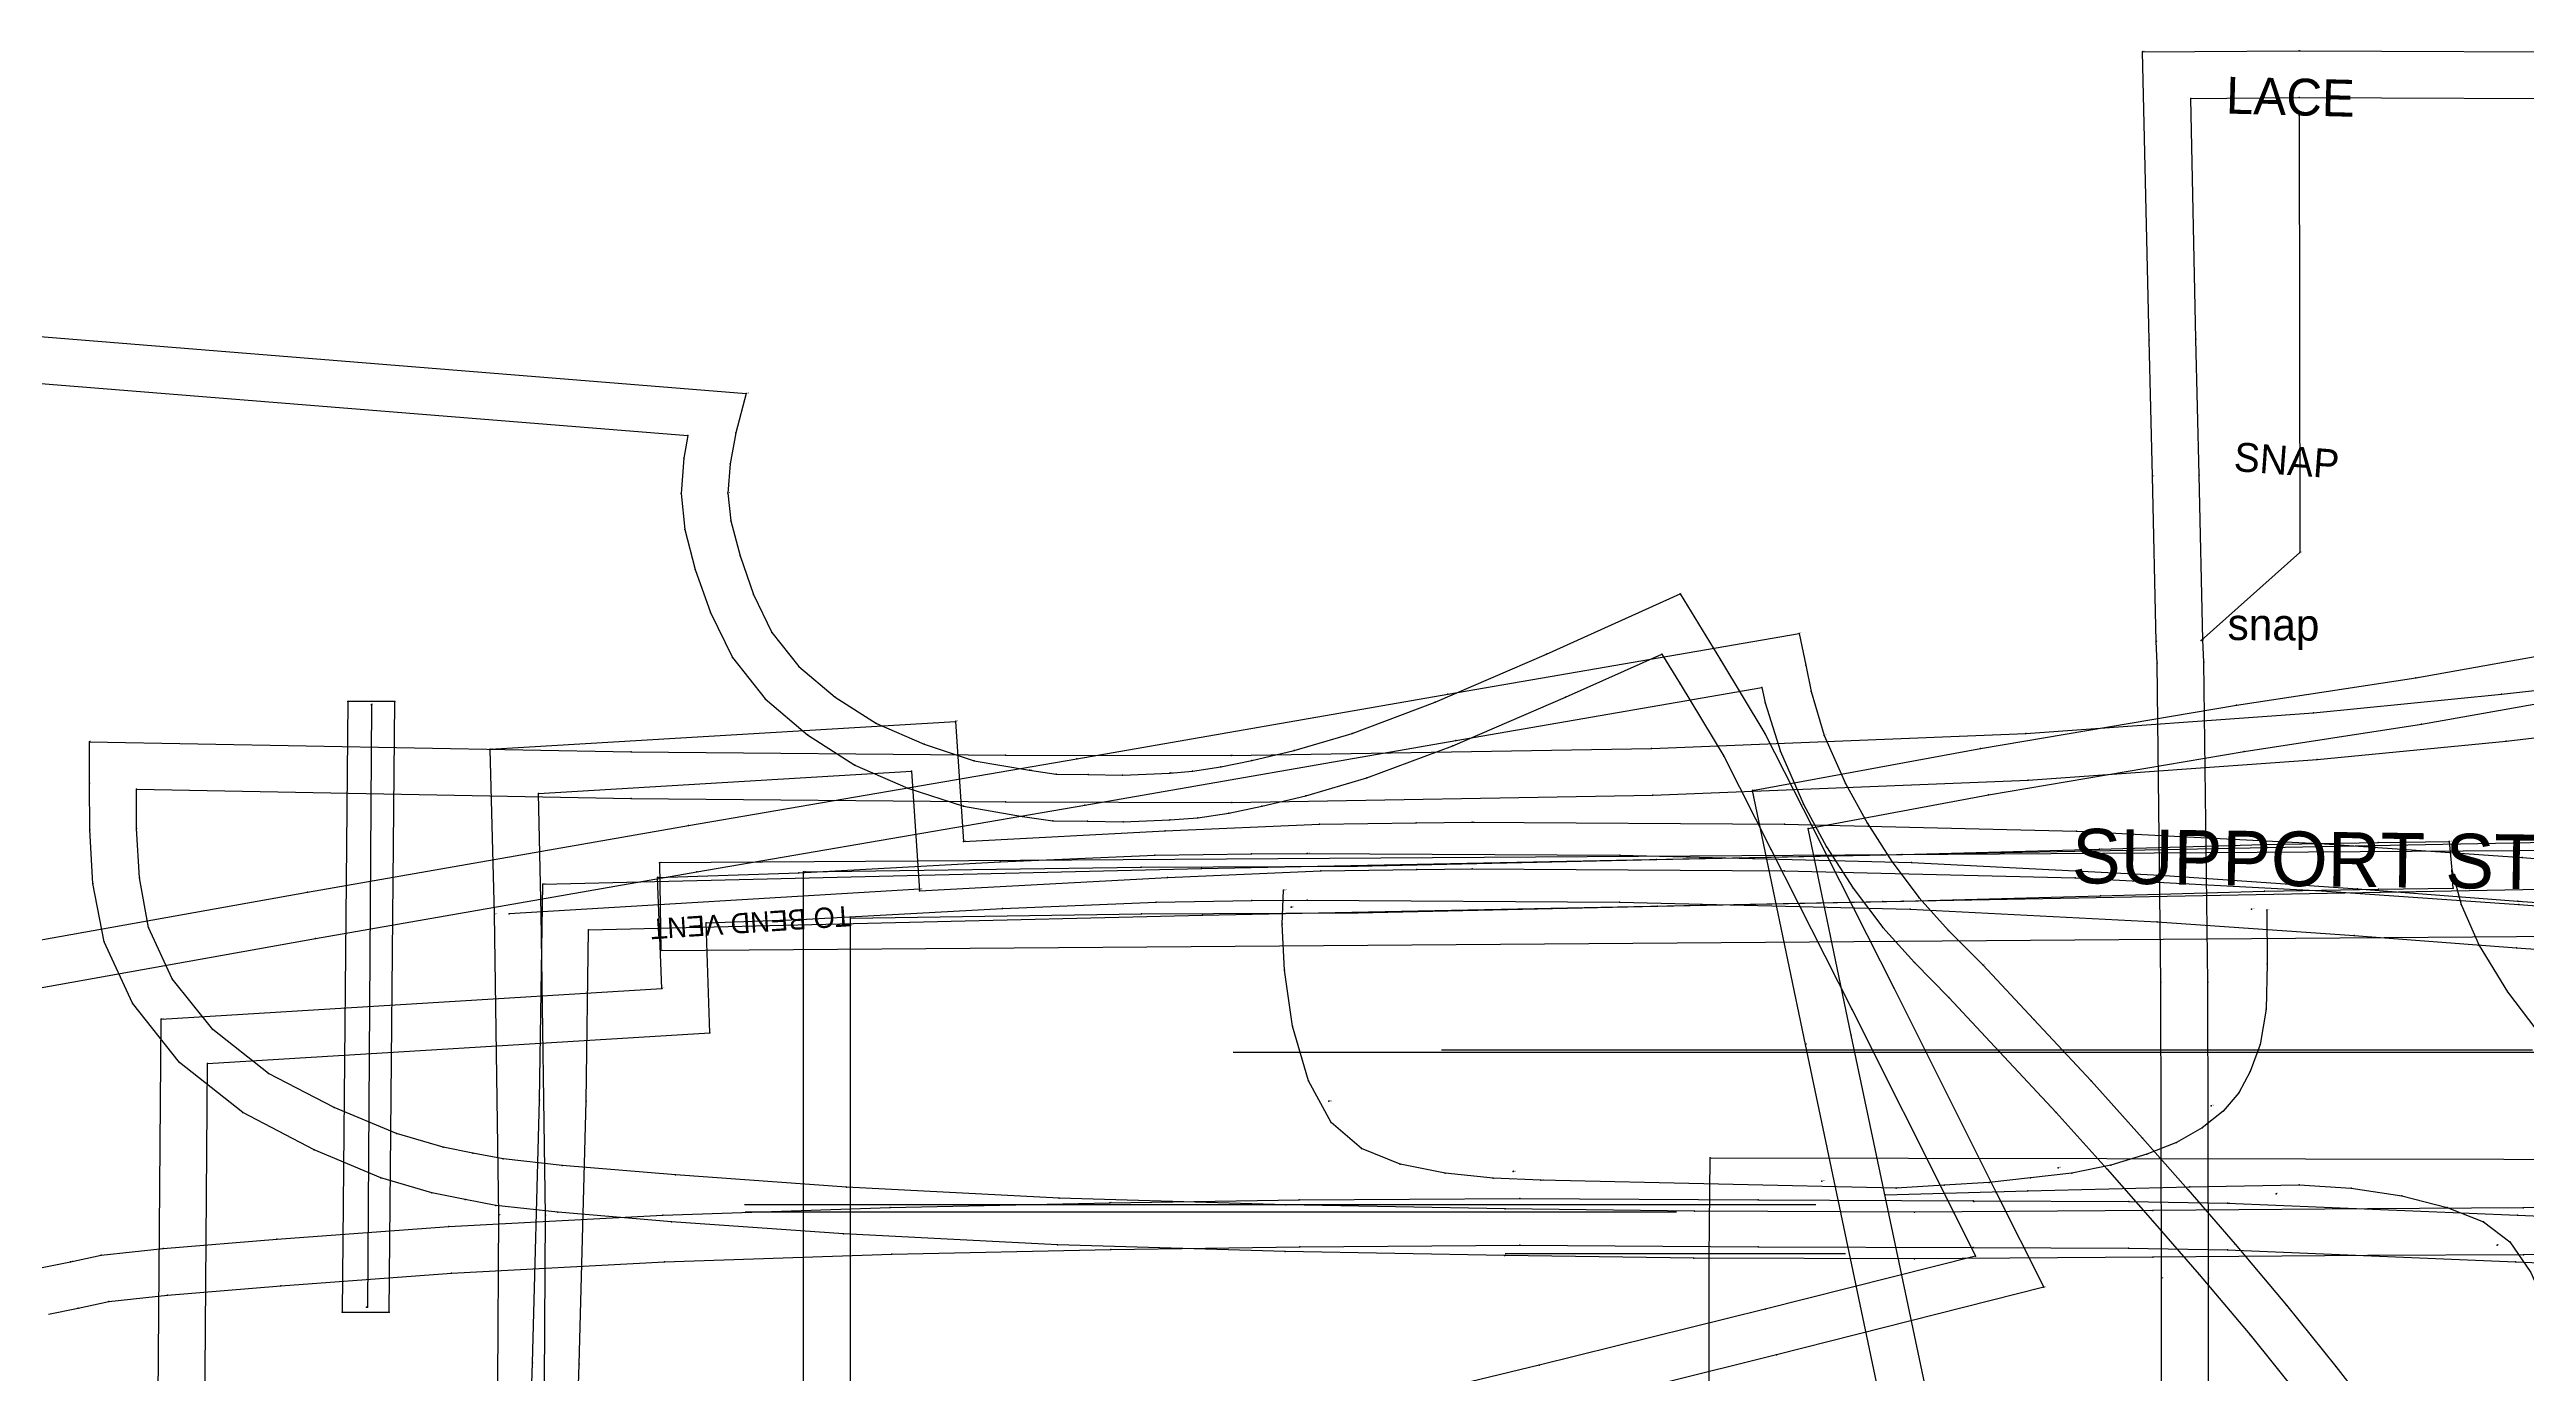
# Model space of a CAD drawing. Header units: metres. Extents: x -978 to 4188, y -881 to 1095.
# Drawn here: x -658 to -133, y 133 to 414 of the extents above; entities that cross this region are included whole.
import ezdxf

# ---------------------------------------------------------------- set-up
doc = ezdxf.new("R2010")
doc.units = ezdxf.units.M

# ---------------------------------------------------------------- blocks, each defined once
blk = doc.blocks.new('BACK 2P')
at = {"layer": '1'}
blk.add_lwpolyline([(-103.2, 59.35), (-103.2, 106.45), (-103.3, 169.15), (-104.1, 236.75), (-104.3, 241.35), (-105.1, 276.35), (-105.8, 305.15), (-107.2, 366.25), (-107.2, 366.25), (-74, 366.45), (-4.2, 366.15)], dxfattribs=at)
at = {"layer": '14'}
for points in [[(-97, 356.35), (-74, 356.55), (-4.2, 356.25)], [(-93.2, 59.65), (-93.2, 106.45), (-93.4, 169.15), (-94.2, 236.95), (-94.4, 241.65), (-95.2, 276.55), (-95.9, 305.35), (-97, 356.35)]]:
    blk.add_lwpolyline(points, dxfattribs=at)
at = {"layer": '2'}
for p in [(-107.2, 366.25), (-107.2, 366.25), (-74, 366.45), (-74, 366.45), (-97, 356.35), (-97, 356.35), (-74, 356.55), (-74, 352.75), (-105.1, 276.35), (-105.1, 276.35), (-95.2, 276.55), (-73.9, 260.15), (-104.3, 241.35), (-104.3, 241.35), (-94.8, 241.55), (-94.4, 241.65), (-103.2, 106.45), (-93.2, 106.45)]:
    blk.add_point(p, dxfattribs=at)
at = {"layer": '3'}
for p in [(-105.8, 305.15), (-95.9, 305.35), (-104.1, 236.75), (-94.2, 236.95), (-103.3, 169.15), (-93.4, 169.15)]:
    blk.add_point(p, dxfattribs=at)
at = {"layer": '4'}
for p in [(-74, 366.45, 2.5), (-105.1, 276.35, 2.5), (-104.3, 241.35, 2.5)]:
    blk.add_point(p, dxfattribs=at)
at = {"layer": '8'}
blk.add_lwpolyline([(-74, 352.75), (-73.9, 260.15), (-94.8, 241.55)], dxfattribs=at)
at = {"layer": '84'}
blk.add_lwpolyline([(-103.2, 59.35), (-103.2, 106.45), (-103.3, 169.15), (-104.1, 236.75), (-104.3, 241.35), (-105.1, 276.35), (-105.8, 305.15), (-107.2, 366.25), (-107.2, 366.25), (-74, 366.45), (-4.2, 366.15)], dxfattribs=at)
at = {"layer": '85'}
blk.add_lwpolyline([(-74, 352.75), (-73.9, 260.15), (-94.8, 241.55)], dxfattribs=at)
at = {"layer": '87'}
for points in [[(-97, 356.35), (-74, 356.55), (-4.2, 356.25)], [(-93.2, 59.65), (-93.2, 106.45), (-93.4, 169.15), (-94.2, 236.95), (-94.4, 241.65), (-95.2, 276.55), (-95.9, 305.35), (-97, 356.35)]]:
    blk.add_lwpolyline(points, dxfattribs=at)
at = {"layer": '15'}
for s, height, rotation, p in [('LACE', 7.803, 358.5312, (-89.6, 353.15)), ('SNAP', 6.117, 355.7809, (-88, 277.45)), ('snap', 6.7, 359.5724, (-89.2, 241.65))]:
    blk.add_text(s, height=height, rotation=rotation, dxfattribs=at).set_placement(p)
at = {"layer": '2'}
for s, p in [('#9', (-107.2, 366.25)), ('#9', (-74, 366.45)), ('#9', (-74, 352.75)), ('#9', (-105.1, 276.35)), ('#9', (-73.9, 260.15)), ('#9', (-104.3, 241.35)), ('#9', (-94.8, 241.55)), ('#12', (-103.2, 106.45))]:
    blk.add_text(s, height=0.25, dxfattribs=at).set_placement(p)
blk = doc.blocks.new('VELLUTO FACING INSIDE RIGHT 1P')
at = {"layer": '1'}
blk.add_lwpolyline([(-294, 154.55), (-286.9, 155.95), (-280.4, 157.35), (-267.3, 158.75), (-243.2, 160.75), (-206.8, 163.45), (-161.5, 165.85), (-113.3, 167.45), (-66.8, 168.45), (-26.7, 169.05), (20, 169.35), (70.5, 169.05), (116, 168.85), (149, 168.75), (169.9, 168.35), (231.3, 165.85), (293.2, 163.25)], dxfattribs=at)
at = {"layer": '14'}
blk.add_lwpolyline([(-291.6, 144.85), (-285.3, 146.15), (-278.8, 147.55), (-266.4, 148.85), (-242.4, 150.85), (-206.2, 153.55), (-161.1, 155.95), (-113, 157.55), (-66.6, 158.55), (-26.6, 159.15), (20, 159.45), (70.5, 159.15), (116, 158.95), (148.9, 158.85), (169.9, 158.45), (230.9, 155.95), (282.7, 153.85)], dxfattribs=at)
at = {"layer": '2'}
for p in [(-66.8, 168.45), (-66.8, 168.45), (169.9, 168.35), (169.9, 168.35), (-66.6, 158.55), (169.9, 158.45), (-286.9, 155.95), (-286.9, 155.95), (-285.3, 146.15)]:
    blk.add_point(p, dxfattribs=at)
at = {"layer": '3'}
for p in [(-26.7, 169.05), (20, 169.35), (70.5, 169.05), (116, 168.85), (149, 168.75), (-206.8, 163.45), (-161.5, 165.85), (-113.3, 167.45), (231.3, 165.85), (-267.3, 158.75), (-243.2, 160.75), (-113, 157.55), (-26.6, 159.15), (20, 159.45), (70.5, 159.15), (116, 158.95), (148.9, 158.85), (-280.4, 157.35), (-206.2, 153.55), (-161.1, 155.95), (230.9, 155.95), (-278.8, 147.55), (-266.4, 148.85), (-242.4, 150.85)]:
    blk.add_point(p, dxfattribs=at)
at = {"layer": '4'}
for p in [(-66.8, 168.45, 2.5), (169.9, 168.35, 2.5), (-286.9, 155.95, 2.5)]:
    blk.add_point(p, dxfattribs=at)
at = {"layer": '84'}
blk.add_lwpolyline([(-294, 154.55), (-286.9, 155.95), (-280.4, 157.35), (-267.3, 158.75), (-243.2, 160.75), (-206.8, 163.45), (-161.5, 165.85), (-113.3, 167.45), (-66.8, 168.45), (-26.7, 169.05), (20, 169.35), (70.5, 169.05), (116, 168.85), (149, 168.75), (169.9, 168.35), (231.3, 165.85), (293.2, 163.25)], dxfattribs=at)
at = {"layer": '87'}
blk.add_lwpolyline([(-291.6, 144.85), (-285.3, 146.15), (-278.8, 147.55), (-266.4, 148.85), (-242.4, 150.85), (-206.2, 153.55), (-161.1, 155.95), (-113, 157.55), (-66.6, 158.55), (-26.6, 159.15), (20, 159.45), (70.5, 159.15), (116, 158.95), (148.9, 158.85), (169.9, 158.45), (230.9, 155.95), (282.7, 153.85)], dxfattribs=at)
at = {"layer": '2'}
for s, p in [('#8', (-66.8, 168.45)), ('#8', (169.9, 168.35)), ('#21', (-286.9, 155.95))]:
    blk.add_text(s, height=0.25, dxfattribs=at).set_placement(p)
blk = doc.blocks.new('UP SLEEVE 2P')
at = {"layer": '1'}
blk.add_lwpolyline([(160.7, -36.75), (104.3, -26.05), (58.4, -17.15), (-64.7, 6.15), (-146.1, 21.85), (-196.9, 31.65), (-282.9, 49.25), (-279.8, 168.45), (-279.6, 203.75), (-280.5, 267.45), (-281.4, 302.45), (-182.9, 308.25), (-181.2, 282.85), (-138.5, 285.15), (-105.8, 286.55), (-85.3, 286.85), (-73.5, 286.95), (-7.3, 286.55), (54.5, 285.05), (107.1, 282.35), (148.9, 279.45), (182.9, 276.85)], dxfattribs=at)
at = {"layer": '13'}
for p in [(-111.8, 268.95, 3), (91.6, 268.55, 3), (-103.8, 227.85, 3), (83, 226.85, 3), (-64.8, 212.95, 3), (0.6, 210.95, 3), (50.6, 213.75, 3)]:
    blk.add_point(p, dxfattribs=at)
at = {"layer": '14'}
for points in [[(-190.5, 272.45), (-138, 275.25), (-105.5, 276.65), (-85.2, 276.95), (-73.5, 277.05), (-7.4, 276.65), (54.2, 275.15), (106.5, 272.45), (148.2, 269.55), (182.6, 266.95)], [(153.5, -25.35), (106.1, -16.25), (60, -7.35), (-62.9, 15.95), (-144.3, 31.65), (-195.3, 41.45), (-272.7, 57.25), (-269.9, 168.35), (-269.7, 203.75), (-270.6, 267.55), (-271.2, 293.05), (-192.2, 297.75), (-190.5, 272.45)]]:
    blk.add_lwpolyline(points, dxfattribs=at)
at = {"layer": '2'}
for p in [(-182.9, 308.25), (-281.4, 302.45), (-192.2, 297.75), (-271.2, 293.05), (-73.5, 286.95), (-73.5, 286.95), (-181.2, 282.85), (-73.5, 277.05), (-277.4, 267.55), (-270.6, 267.55), (-190.5, 272.75), (-190.5, 272.45), (-190.5, 272.45), (-113.4, 272.55), (-111.8, 268.95), (91.6, 268.55), (94.8, 268.35), (-280.5, 267.45), (-280.5, 267.45), (-103.8, 227.85), (83, 226.85), (-64.8, 212.95), (-58.9, 211.15), (0.6, 210.95), (50.6, 213.75), (16.3, 209.45), (-279.6, 203.75), (-279.6, 203.75), (-269.7, 203.75)]:
    blk.add_point(p, dxfattribs=at)
at = {"layer": '3'}
for p in [(-138.5, 285.15), (-105.8, 286.55), (-85.3, 286.85), (-7.3, 286.55), (54.5, 285.05), (107.1, 282.35), (148.9, 279.45), (-138, 275.25), (-105.5, 276.65), (-85.2, 276.95), (-7.4, 276.65), (54.2, 275.15), (106.5, 272.45), (148.2, 269.55), (-113.7, 265.35), (-113.2, 255.65), (94.9, 256.95), (94.7, 247.35), (-111.5, 243.75), (93.4, 239.85), (-108.1, 232.15), (91.3, 234.15), (85.6, 225.75), (88.9, 229.65), (-103.3, 223.35), (81.1, 222.25), (-96.9, 217.85), (69.4, 216.65), (75.7, 219.15), (-88.7, 214.55), (-79.2, 212.65), (-69, 211.55), (26.5, 210.05), (36, 210.65), (44.8, 211.65), (53.5, 212.65), (61.8, 214.35)]:
    blk.add_point(p, dxfattribs=at)
at = {"layer": '4'}
for p in [(-73.5, 286.95, 2.5), (-280.5, 267.45, 2.5), (-279.6, 203.75, 2.5)]:
    blk.add_point(p, dxfattribs=at)
at = {"layer": '8'}
for points in [[(-190.5, 272.75), (-277.4, 267.55)], [(94.8, 268.35), (94.9, 256.95), (94.7, 247.35), (93.4, 239.85), (91.3, 234.15), (88.9, 229.65), (85.6, 225.75), (81.1, 222.25), (75.7, 219.15), (69.4, 216.65), (61.8, 214.35), (53.5, 212.65), (44.8, 211.65), (36, 210.65), (26.5, 210.05), (16.3, 209.45), (-58.9, 211.15), (-69, 211.55), (-79.2, 212.65), (-88.7, 214.55), (-96.9, 217.85), (-103.3, 223.35), (-108.1, 232.15), (-111.5, 243.75), (-113.2, 255.65), (-113.7, 265.35), (-113.4, 272.55)]]:
    blk.add_lwpolyline(points, dxfattribs=at)
at = {"layer": '84'}
blk.add_lwpolyline([(160.7, -36.75), (104.3, -26.05), (58.4, -17.15), (-64.7, 6.15), (-146.1, 21.85), (-196.9, 31.65), (-282.9, 49.25), (-279.8, 168.45), (-279.6, 203.75), (-280.5, 267.45), (-281.4, 302.45), (-182.9, 308.25), (-181.2, 282.85), (-138.5, 285.15), (-105.8, 286.55), (-85.3, 286.85), (-73.5, 286.95), (-7.3, 286.55), (54.5, 285.05), (107.1, 282.35), (148.9, 279.45), (182.9, 276.85)], dxfattribs=at)
at = {"layer": '85'}
for points in [[(-190.5, 272.75), (-277.4, 267.55)], [(94.8, 268.35), (94.9, 256.95), (94.7, 247.35), (93.4, 239.85), (91.3, 234.15), (88.9, 229.65), (85.6, 225.75), (81.1, 222.25), (75.7, 219.15), (69.4, 216.65), (61.8, 214.35), (53.5, 212.65), (44.8, 211.65), (36, 210.65), (26.5, 210.05), (16.3, 209.45), (-58.9, 211.15), (-69, 211.55), (-79.2, 212.65), (-88.7, 214.55), (-96.9, 217.85), (-103.3, 223.35), (-108.1, 232.15), (-111.5, 243.75), (-113.2, 255.65), (-113.7, 265.35), (-113.4, 272.55)]]:
    blk.add_lwpolyline(points, dxfattribs=at)
at = {"layer": '87'}
for points in [[(-190.5, 272.45), (-138, 275.25), (-105.5, 276.65), (-85.2, 276.95), (-73.5, 277.05), (-7.4, 276.65), (54.2, 275.15), (106.5, 272.45), (148.2, 269.55), (182.6, 266.95)], [(153.5, -25.35), (106.1, -16.25), (60, -7.35), (-62.9, 15.95), (-144.3, 31.65), (-195.3, 41.45), (-272.7, 57.25), (-269.9, 168.35), (-269.7, 203.75), (-270.6, 267.55), (-271.2, 293.05), (-192.2, 297.75), (-190.5, 272.45)]]:
    blk.add_lwpolyline(points, dxfattribs=at)
at = {"layer": '13'}
for s, p in [('#29', (-111.8, 268.95)), ('#28', (91.6, 268.55)), ('#26', (-103.8, 227.85)), ('#28', (83, 226.85)), ('#26', (-64.8, 212.95)), ('#30', (0.6, 210.95)), ('#28', (50.6, 213.75))]:
    blk.add_text(s, height=0.25, dxfattribs=at).set_placement(p)
at = {"layer": '15'}
blk.add_text('TO BEND VENT', height=4.3093, rotation=183.7699, dxfattribs=at).set_placement((-205.1, 269.25))
at = {"layer": '2'}
for s, p in [('#25', (-182.9, 308.25)), ('#25', (-281.4, 302.45)), ('#26', (-73.5, 286.95)), ('#25', (-181.2, 282.85)), ('#25', (-190.5, 272.75)), ('#29', (-113.4, 272.55)), ('#25', (-280.5, 267.45)), ('#29', (-111.8, 268.95)), ('#28', (91.6, 268.55)), ('#28', (94.8, 268.35)), ('#26', (-103.8, 227.85)), ('#28', (83, 226.85)), ('#26', (-64.8, 212.95)), ('#26', (-58.9, 211.15)), ('#30', (0.6, 210.95)), ('#28', (50.6, 213.75)), ('#30', (16.3, 209.45)), ('#25', (-279.6, 203.75))]:
    blk.add_text(s, height=0.25, dxfattribs=at).set_placement(p)
blk = doc.blocks.new('UNDER SLEEVE 2P')
at = {"layer": '1'}
blk.add_lwpolyline([(-115.9, 50.85), (-137.3, 152.55), (-148.5, 206.35), (-148.5, 206.35), (-100.2, 215.25), (-46, 224.45), (-8, 230.25), (59.9, 242.35)], dxfattribs=at)
at = {"layer": '13'}
for p in [(-37.6, 120.95, 3), (-101.6, 119.35, 3), (9.2, 110.05, 3)]:
    blk.add_point(p, dxfattribs=at)
at = {"layer": '14'}
for points in [[(-136.7, 198.35), (-98.5, 205.45), (-44.4, 214.65), (-6.8, 220.45), (61.6, 232.55)], [(-107.8, 60.55), (-127.6, 154.55), (-136.7, 198.35)]]:
    blk.add_lwpolyline(points, dxfattribs=at)
at = {"layer": '2'}
for p in [(-8, 230.25), (-8, 230.25), (-6.8, 220.45), (-148.5, 206.35), (-148.5, 206.35), (-136.7, 198.35), (-136.7, 198.35), (-137.3, 152.55), (-137.3, 152.55), (-127.6, 154.55), (-120.4, 120.75), (-37.6, 120.95), (-32.7, 122.85), (-101.6, 119.35), (9.2, 110.05)]:
    blk.add_point(p, dxfattribs=at)
at = {"layer": '3'}
for p in [(-46, 224.45), (-100.2, 215.25), (-44.4, 214.65), (-98.5, 205.45), (-90.2, 121.55), (-55.9, 122.45), (-21.7, 122.15), (-11, 120.55), (-1.4, 118.05), (6.3, 115.05), (11.9, 110.75)]:
    blk.add_point(p, dxfattribs=at)
at = {"layer": '4'}
for p in [(-8, 230.25, 2.5), (-137.3, 152.55, 2.5)]:
    blk.add_point(p, dxfattribs=at)
at = {"layer": '8'}
blk.add_lwpolyline([(-120.4, 120.75), (-90.2, 121.55), (-55.9, 122.45), (-32.7, 122.85), (-21.7, 122.15), (-11, 120.55), (-1.4, 118.05), (6.3, 115.05), (11.9, 110.75), (16.3, 104.25), (20.1, 95.75), (22.9, 86.25), (24.2, 77.55), (24.6, 70.55), (24.4, 64.85)], dxfattribs=at)
at = {"layer": '84'}
blk.add_lwpolyline([(-115.9, 50.85), (-137.3, 152.55), (-148.5, 206.35), (-148.5, 206.35), (-100.2, 215.25), (-46, 224.45), (-8, 230.25), (59.9, 242.35)], dxfattribs=at)
at = {"layer": '85'}
blk.add_lwpolyline([(-120.4, 120.75), (-90.2, 121.55), (-55.9, 122.45), (-32.7, 122.85), (-21.7, 122.15), (-11, 120.55), (-1.4, 118.05), (6.3, 115.05), (11.9, 110.75), (16.3, 104.25), (20.1, 95.75), (22.9, 86.25), (24.2, 77.55), (24.6, 70.55), (24.4, 64.85)], dxfattribs=at)
at = {"layer": '87'}
for points in [[(-136.7, 198.35), (-98.5, 205.45), (-44.4, 214.65), (-6.8, 220.45), (61.6, 232.55)], [(-107.8, 60.55), (-127.6, 154.55), (-136.7, 198.35)]]:
    blk.add_lwpolyline(points, dxfattribs=at)
at = {"layer": '13'}
for p in [(-37.6, 120.95), (-101.6, 119.35), (9.2, 110.05)]:
    blk.add_text('#8', height=0.25, dxfattribs=at).set_placement(p)
at = {"layer": '2'}
for s, p in [('#32', (-8, 230.25)), ('#32', (-148.5, 206.35)), ('#8', (-137.3, 152.55)), ('#8', (-37.6, 120.95)), ('#8', (-101.6, 119.35)), ('#8', (9.2, 110.05))]:
    blk.add_text(s, height=0.25, dxfattribs=at).set_placement(p)
blk = doc.blocks.new('LINING BK 1P')
at = {"layer": '1'}
blk.add_lwpolyline([(158.8, -194.25), (10.3, -191.45), (-133.8, -188.55), (-273.3, -185.25), (-274, -139.45), (-275.5, -83.85), (-277.6, -17.85), (-279.1, 53.45), (-279.9, 123.05), (-279.9, 123.05), (-279.1, 192.65), (-277.6, 263.95), (-275.5, 329.95), (-274, 385.55), (-273.3, 431.35), (-133.8, 434.65), (10.3, 437.55), (158.8, 440.35)], dxfattribs=at)
at = {"layer": '14'}
blk.add_lwpolyline([(-270, 123.05), (-269.2, 192.45), (-267.7, 263.65), (-265.6, 329.65), (-264.1, 385.35), (-263.6, 421.65), (-133.6, 424.75), (10.5, 427.65), (149.8, 430.25)], dxfattribs=at)
at = {"layer": '2'}
for p in [(-273.3, 431.35), (-263.6, 421.65)]:
    blk.add_point(p, dxfattribs=at)
at = {"layer": '3'}
for p in [(10.3, 437.55), (-133.8, 434.65), (10.5, 427.65), (-133.6, 424.75), (-274, 385.55), (-264.1, 385.35), (-275.5, 329.95), (-265.6, 329.65)]:
    blk.add_point(p, dxfattribs=at)
at = {"layer": '84'}
blk.add_lwpolyline([(158.8, -194.25), (10.3, -191.45), (-133.8, -188.55), (-273.3, -185.25), (-274, -139.45), (-275.5, -83.85), (-277.6, -17.85), (-279.1, 53.45), (-279.9, 123.05), (-279.9, 123.05), (-279.1, 192.65), (-277.6, 263.95), (-275.5, 329.95), (-274, 385.55), (-273.3, 431.35), (-133.8, 434.65), (10.3, 437.55), (158.8, 440.35)], dxfattribs=at)
at = {"layer": '87'}
blk.add_lwpolyline([(-270, 123.05), (-269.2, 192.45), (-267.7, 263.65), (-265.6, 329.65), (-264.1, 385.35), (-263.6, 421.65), (-133.6, 424.75), (10.5, 427.65), (149.8, 430.25)], dxfattribs=at)
at = {"layer": '2'}
blk.add_text('#38', height=0.25, dxfattribs=at).set_placement((-273.3, 431.35))
blk = doc.blocks.new('LINING LEFT FRNT 1P')
at = {"layer": '1'}
blk.add_lwpolyline([(-175.9, 308.95), (-21.1, 296.45), (-23.3, 288.15), (-24.5, 281.55), (-25, 275.35), (-24.4, 269.45), (-22.4, 262.05), (-19.6, 253.85), (-15.7, 245.85), (-10, 238.65), (-2.3, 232.15), (6.5, 226.55), (16.6, 222.15), (27.2, 218.65), (38.9, 216.65), (44.5, 215.85), (51.3, 215.75), (58.6, 215.65), (68.6, 216.05), (73.4, 216.45), (79.4, 217.35), (86, 218.75), (94.9, 220.85), (107.2, 224.45), (124.8, 231.05), (148.4, 241.25), (176.7, 254.05), (185.2, 240.05), (194.6, 224.45), (204.8, 204.45), (221.9, 170.55), (243.6, 127.25), (253.7, 107.15), (197.1, 92.85), (149.2, 80.95)], dxfattribs=at)
at = {"layer": '13'}
for p in [(-100.5, 230.55, 3), (-101.5, 102.95, 3)]:
    blk.add_point(p, dxfattribs=at)
at = {"layer": '14'}
blk.add_lwpolyline([(-176.6, 299.05), (-33.5, 287.55), (-34.3, 282.75), (-34.9, 275.25), (-34.1, 267.65), (-31.9, 259.15), (-28.7, 250.05), (-24, 240.55), (-17.1, 231.75), (-8.1, 224.15), (1.9, 217.75), (13.1, 212.85), (24.9, 209.05), (37.4, 206.85), (43.8, 205.95), (51.2, 205.85), (58.7, 205.75), (68.6, 206.15), (74.5, 206.55), (81.1, 207.55), (88.1, 209.05), (97.4, 211.25), (110.3, 215.05), (128.5, 221.85), (152.4, 232.15), (172.8, 241.25), (176.7, 234.95), (185.9, 219.65), (195.9, 199.95), (213, 166.05), (234.7, 122.85), (239.2, 113.75), (194.7, 102.55), (146.8, 90.65), (109.1, 81.55)], dxfattribs=at)
at = {"layer": '2'}
for p in [(-21.1, 296.45), (-33.5, 287.55), (-34.9, 275.25), (-25, 275.35), (-25, 275.35), (176.7, 254.05), (172.8, 241.25), (-105.5, 231.25), (-95.5, 231.25), (-100.5, 230.55), (-100.5, 230.45), (194.6, 224.45), (194.6, 224.45), (38.9, 216.65), (38.9, 216.65), (68.6, 216.05), (68.6, 216.05), (185.9, 219.65), (37.4, 206.85), (68.6, 206.15), (239.2, 113.75), (253.7, 107.15), (-106.7, 101.85), (-101.5, 102.95), (-101.3, 102.95), (-96.7, 101.85), (-96.7, 101.85)]:
    blk.add_point(p, dxfattribs=at)
at = {"layer": '3'}
for p in [(-23.3, 288.15), (-34.3, 282.75), (-24.5, 281.55), (-34.1, 267.65), (-24.4, 269.45), (-31.9, 259.15), (-22.4, 262.05), (-19.6, 253.85), (-28.7, 250.05), (-15.7, 245.85), (-24, 240.55), (-10, 238.65), (148.4, 241.25), (185.2, 240.05), (-17.1, 231.75), (-2.3, 232.15), (124.8, 231.05), (152.4, 232.15), (176.7, 234.95), (6.5, 226.55), (-8.1, 224.15), (16.6, 222.15), (94.9, 220.85), (107.2, 224.45), (128.5, 221.85), (1.9, 217.75), (27.2, 218.65), (44.5, 215.85), (51.3, 215.75), (58.6, 215.65), (73.4, 216.45), (79.4, 217.35), (86, 218.75), (13.1, 212.85), (97.4, 211.25), (110.3, 215.05), (24.9, 209.05), (43.8, 205.95), (51.2, 205.85), (58.7, 205.75), (74.5, 206.55), (81.1, 207.55), (88.1, 209.05), (195.9, 199.95), (204.8, 204.45), (221.9, 170.55), (213, 166.05), (243.6, 127.25), (234.7, 122.85), (194.7, 102.55), (146.8, 90.65), (197.1, 92.85)]:
    blk.add_point(p, dxfattribs=at)
at = {"layer": '4'}
for p in [(-25, 275.35, 2.5), (194.6, 224.45, 2.5), (38.9, 216.65, 2.5), (68.6, 216.05, 2.5)]:
    blk.add_point(p, dxfattribs=at)
at = {"layer": '5'}
blk.add_line((175.9, 123.05), (-21.3, 123.05), dxfattribs=at)
at = {"layer": '7'}
blk.add_line((205.4, 124.65), (-21.5, 124.65), dxfattribs=at)
at = {"layer": '8'}
for points in [[(-96.7, 101.85), (-95.5, 231.25), (-105.5, 231.25), (-106.7, 101.85), (-96.7, 101.85)], [(-100.5, 230.45), (-101.3, 102.95)]]:
    blk.add_lwpolyline(points, dxfattribs=at)
at = {"layer": '84'}
blk.add_lwpolyline([(-175.9, 308.95), (-21.1, 296.45), (-23.3, 288.15), (-24.5, 281.55), (-25, 275.35), (-24.4, 269.45), (-22.4, 262.05), (-19.6, 253.85), (-15.7, 245.85), (-10, 238.65), (-2.3, 232.15), (6.5, 226.55), (16.6, 222.15), (27.2, 218.65), (38.9, 216.65), (44.5, 215.85), (51.3, 215.75), (58.6, 215.65), (68.6, 216.05), (73.4, 216.45), (79.4, 217.35), (86, 218.75), (94.9, 220.85), (107.2, 224.45), (124.8, 231.05), (148.4, 241.25), (176.7, 254.05), (185.2, 240.05), (194.6, 224.45), (204.8, 204.45), (221.9, 170.55), (243.6, 127.25), (253.7, 107.15), (197.1, 92.85), (149.2, 80.95)], dxfattribs=at)
at = {"layer": '85'}
for points in [[(-96.7, 101.85), (-95.5, 231.25), (-105.5, 231.25), (-106.7, 101.85), (-96.7, 101.85)], [(-100.5, 230.45), (-101.3, 102.95)]]:
    blk.add_lwpolyline(points, dxfattribs=at)
at = {"layer": '87'}
blk.add_lwpolyline([(-176.6, 299.05), (-33.5, 287.55), (-34.3, 282.75), (-34.9, 275.25), (-34.1, 267.65), (-31.9, 259.15), (-28.7, 250.05), (-24, 240.55), (-17.1, 231.75), (-8.1, 224.15), (1.9, 217.75), (13.1, 212.85), (24.9, 209.05), (37.4, 206.85), (43.8, 205.95), (51.2, 205.85), (58.7, 205.75), (68.6, 206.15), (74.5, 206.55), (81.1, 207.55), (88.1, 209.05), (97.4, 211.25), (110.3, 215.05), (128.5, 221.85), (152.4, 232.15), (172.8, 241.25), (176.7, 234.95), (185.9, 219.65), (195.9, 199.95), (213, 166.05), (234.7, 122.85), (239.2, 113.75), (194.7, 102.55), (146.8, 90.65), (109.1, 81.55)], dxfattribs=at)
at = {"layer": '13'}
for p in [(-100.5, 230.55), (-101.5, 102.95)]:
    blk.add_text('#8', height=0.25, dxfattribs=at).set_placement(p)
at = {"layer": '2'}
for s, p in [('#10', (-21.1, 296.45)), ('#10', (-25, 275.35)), ('#2', (176.7, 254.05)), ('#8', (-100.5, 230.55)), ('#11', (38.9, 216.65)), ('#11', (68.6, 216.05)), ('#3', (253.7, 107.15)), ('#8', (-101.5, 102.95))]:
    blk.add_text(s, height=0.25, dxfattribs=at).set_placement(p)
blk = doc.blocks.new('LNN PKT INSIDE 2P')
at = {"layer": '1'}
blk.add_lwpolyline([(222.5, -0.25), (57.2, -0.25), (-153.1, -0.25), (-153.1, 22.05), (-153.1, 158.15), (-152.9, 179.35), (57.2, 179.05), (222.5, 179.05), (222.5, 109.05), (222.5, -0.25)], close=True, dxfattribs=at)
at = {"layer": '2'}
for p in [(-152.9, 179.35), (-153.1, 158.15), (-153.1, 158.15)]:
    blk.add_point(p, dxfattribs=at)
at = {"layer": '4'}
blk.add_point((-153.1, 158.15, 2.5), dxfattribs=at)
at = {"layer": '84'}
blk.add_lwpolyline([(222.5, -0.25), (57.2, -0.25), (-153.1, -0.25), (-153.1, 22.05), (-153.1, 158.15), (-152.9, 179.35), (57.2, 179.05), (222.5, 179.05), (222.5, 109.05), (222.5, -0.25)], close=True, dxfattribs=at)
blk = doc.blocks.new('LININNG UP SLEEVE 2P')
at = {"layer": '1'}
blk.add_lwpolyline([(-317.8, 47.35), (-316.2, 251.85), (-210.2, 258.35), (-211.1, 281.85), (-211.1, 281.85), (-181.2, 282.85), (-138.5, 285.15), (-105.8, 286.55), (-85.3, 286.85), (-73.5, 286.95), (-7.3, 286.55), (54.5, 285.05), (107.1, 282.35), (148.9, 279.45), (182.9, 276.85), (242.3, 272.65)], dxfattribs=at)
at = {"layer": '14'}
for points in [[(-200, 248.95), (-200.8, 272.25), (-180.8, 272.95), (-138, 275.25), (-105.5, 276.65), (-85.2, 276.95), (-73.5, 277.05), (-7.4, 276.65), (54.2, 275.15), (106.5, 272.45), (148.2, 269.55), (182.6, 266.95), (241.6, 262.75)], [(185, 12.45), (176.4, 0.75), (169.4, -11.35), (163.9, -22.85), (160.6, -31.75), (58, -11.85), (-59.8, 10.15), (-185, 33.15), (-307.8, 55.65), (-306.4, 242.45), (-200, 248.95)]]:
    blk.add_lwpolyline(points, dxfattribs=at)
at = {"layer": '2'}
for p in [(-73.5, 286.95), (-73.5, 286.95), (-211.1, 281.85), (-211.1, 281.85), (-73.5, 277.05), (182.9, 276.85), (182.9, 276.85), (-200.8, 272.25), (182.6, 266.95), (-210.2, 258.35), (-316.2, 251.85), (-200, 248.95), (-200, 248.95), (-306.4, 242.45)]:
    blk.add_point(p, dxfattribs=at)
at = {"layer": '3'}
for p in [(-138.5, 285.15), (-105.8, 286.55), (-85.3, 286.85), (-7.3, 286.55), (54.5, 285.05), (-181.2, 282.85), (107.1, 282.35), (148.9, 279.45), (-180.8, 272.95), (-138, 275.25), (-105.5, 276.65), (-85.2, 276.95), (-7.4, 276.65), (54.2, 275.15), (106.5, 272.45), (148.2, 269.55)]:
    blk.add_point(p, dxfattribs=at)
at = {"layer": '4'}
for p in [(-73.5, 286.95, 2.5), (182.9, 276.85, 2.5)]:
    blk.add_point(p, dxfattribs=at)
at = {"layer": '84'}
blk.add_lwpolyline([(-317.8, 47.35), (-316.2, 251.85), (-210.2, 258.35), (-211.1, 281.85), (-211.1, 281.85), (-181.2, 282.85), (-138.5, 285.15), (-105.8, 286.55), (-85.3, 286.85), (-73.5, 286.95), (-7.3, 286.55), (54.5, 285.05), (107.1, 282.35), (148.9, 279.45), (182.9, 276.85), (242.3, 272.65)], dxfattribs=at)
at = {"layer": '87'}
for points in [[(-200, 248.95), (-200.8, 272.25), (-180.8, 272.95), (-138, 275.25), (-105.5, 276.65), (-85.2, 276.95), (-73.5, 277.05), (-7.4, 276.65), (54.2, 275.15), (106.5, 272.45), (148.2, 269.55), (182.6, 266.95), (241.6, 262.75)], [(185, 12.45), (176.4, 0.75), (169.4, -11.35), (163.9, -22.85), (160.6, -31.75), (58, -11.85), (-59.8, 10.15), (-185, 33.15), (-307.8, 55.65), (-306.4, 242.45), (-200, 248.95)]]:
    blk.add_lwpolyline(points, dxfattribs=at)
at = {"layer": '2'}
for s, p in [('#26', (-73.5, 286.95)), ('#25', (-211.1, 281.85)), ('#27', (182.9, 276.85)), ('#25', (-210.2, 258.35)), ('#25', (-316.2, 251.85))]:
    blk.add_text(s, height=0.25, dxfattribs=at).set_placement(p)
blk = doc.blocks.new('LINING UNDR SLEEVE 2P')
at = {"layer": '1'}
blk.add_lwpolyline([(-283.8, 186.85), (-212.3, 199.65), (-131.6, 213.75), (-49.4, 227.85), (29.2, 241.55), (103.6, 254.45), (105, 247.75), (106.1, 242.15), (108.9, 232.85), (108.9, 232.85), (113.4, 222.65), (118, 214.35), (123.2, 206.15), (129, 198.45), (135.2, 191.55), (142.5, 184.25), (153.3, 172.65), (165.4, 159.65), (176.3, 147.55), (185.9, 136.65), (195.9, 125.05), (206.8, 112.15), (217.2, 99.15), (225.4, 88.65)], dxfattribs=at)
at = {"layer": '14'}
blk.add_lwpolyline([(-282, 177.05), (-210.6, 189.85), (-129.9, 203.95), (-47.7, 218.05), (30.9, 231.75), (95.7, 242.95), (96.4, 239.75), (99.6, 229.45), (104.5, 218.25), (109.4, 209.25), (115, 200.45), (121.3, 192.15), (128, 184.75), (135.3, 177.35), (146, 165.85), (158, 152.95), (168.8, 140.95), (178.4, 130.05), (188.3, 118.65), (199.1, 105.85), (209.4, 93.05)], dxfattribs=at)
at = {"layer": '2'}
for p in [(103.6, 254.45), (95.7, 242.95), (108.9, 232.85), (108.9, 232.85), (108.9, 232.85), (99.6, 229.45), (142.5, 184.25), (142.5, 184.25), (135.3, 177.35)]:
    blk.add_point(p, dxfattribs=at)
at = {"layer": '3'}
for p in [(105, 247.75), (29.2, 241.55), (106.1, 242.15), (96.4, 239.75), (30.9, 231.75), (-49.4, 227.85), (113.4, 222.65), (-47.7, 218.05), (104.5, 218.25), (-131.6, 213.75), (118, 214.35), (109.4, 209.25), (123.2, 206.15), (-212.3, 199.65), (-129.9, 203.95), (115, 200.45), (129, 198.45), (-210.6, 189.85), (121.3, 192.15), (135.2, 191.55), (128, 184.75), (153.3, 172.65), (146, 165.85), (165.4, 159.65), (158, 152.95), (176.3, 147.55), (168.8, 140.95), (185.9, 136.65), (178.4, 130.05), (195.9, 125.05), (188.3, 118.65), (206.8, 112.15), (199.1, 105.85), (217.2, 99.15)]:
    blk.add_point(p, dxfattribs=at)
at = {"layer": '4'}
for p in [(108.9, 232.85, 2.5), (142.5, 184.25, 2.5)]:
    blk.add_point(p, dxfattribs=at)
at = {"layer": '5'}
blk.add_line((113.4, 123.05), (41.3, 123.05), dxfattribs=at)
at = {"layer": '7'}
blk.add_line((113.4, 123.05), (41.3, 123.05), dxfattribs=at)
at = {"layer": '84'}
blk.add_lwpolyline([(-283.8, 186.85), (-212.3, 199.65), (-131.6, 213.75), (-49.4, 227.85), (29.2, 241.55), (103.6, 254.45), (105, 247.75), (106.1, 242.15), (108.9, 232.85), (108.9, 232.85), (113.4, 222.65), (118, 214.35), (123.2, 206.15), (129, 198.45), (135.2, 191.55), (142.5, 184.25), (153.3, 172.65), (165.4, 159.65), (176.3, 147.55), (185.9, 136.65), (195.9, 125.05), (206.8, 112.15), (217.2, 99.15), (225.4, 88.65)], dxfattribs=at)
at = {"layer": '87'}
blk.add_lwpolyline([(-282, 177.05), (-210.6, 189.85), (-129.9, 203.95), (-47.7, 218.05), (30.9, 231.75), (95.7, 242.95), (96.4, 239.75), (99.6, 229.45), (104.5, 218.25), (109.4, 209.25), (115, 200.45), (121.3, 192.15), (128, 184.75), (135.3, 177.35), (146, 165.85), (158, 152.95), (168.8, 140.95), (178.4, 130.05), (188.3, 118.65), (199.1, 105.85), (209.4, 93.05)], dxfattribs=at)
at = {"layer": '2'}
for s, p in [('#32', (103.6, 254.45)), ('#32', (108.9, 232.85)), ('#8', (142.5, 184.25))]:
    blk.add_text(s, height=0.25, dxfattribs=at).set_placement(p)
blk = doc.blocks.new('DETACHABLE REV NYLON BK 1P')
at = {"layer": '1'}
blk.add_lwpolyline([(-249, 123.15), (-249, 422.85), (-177.5, 423.85), (-131.7, 424.05), (-68.3, 425.45), (-16.3, 426.55), (25.5, 427.65), (60.2, 428.65), (84.5, 429.05), (99.5, 429.25), (100.1, 423.25), (102.1, 415.95), (105.9, 407.25), (111.9, 397.45), (119.2, 387.75)], dxfattribs=at)
at = {"layer": '14'}
blk.add_lwpolyline([(-239, 123.15), (-239, 413.05), (-177.4, 413.95), (-131.6, 414.15), (-68.1, 415.55), (-16.1, 416.65), (25.7, 417.75), (60.4, 418.75), (84.6, 419.15), (100.4, 419.35), (100.1, 423.25), (102.1, 415.95), (105.9, 407.25), (111.9, 397.45), (119.2, 387.75)], dxfattribs=at)
at = {"layer": '2'}
for p in [(25.5, 427.65), (25.5, 427.65), (99.5, 429.25), (-249, 422.85), (-131.7, 424.05), (-131.7, 424.05), (100.1, 423.25), (25.7, 417.75), (100.4, 419.35), (-239, 413.05), (-131.6, 414.15)]:
    blk.add_point(p, dxfattribs=at)
at = {"layer": '3'}
for p in [(-68.3, 425.45), (-16.3, 426.55), (60.2, 428.65), (84.5, 429.05), (-177.5, 423.85), (100.1, 423.25), (-68.1, 415.55), (-16.1, 416.65), (60.4, 418.75), (84.6, 419.15), (102.1, 415.95), (102.1, 415.95), (-177.4, 413.95), (105.9, 407.25), (105.9, 407.25), (111.9, 397.45), (111.9, 397.45)]:
    blk.add_point(p, dxfattribs=at)
at = {"layer": '4'}
for p in [(25.5, 427.65, 2.5), (-131.7, 424.05, 2.5)]:
    blk.add_point(p, dxfattribs=at)
at = {"layer": '84'}
blk.add_lwpolyline([(-249, 123.15), (-249, 422.85), (-177.5, 423.85), (-131.7, 424.05), (-68.3, 425.45), (-16.3, 426.55), (25.5, 427.65), (60.2, 428.65), (84.5, 429.05), (99.5, 429.25), (100.1, 423.25), (102.1, 415.95), (105.9, 407.25), (111.9, 397.45), (119.2, 387.75)], dxfattribs=at)
at = {"layer": '87'}
blk.add_lwpolyline([(-239, 123.15), (-239, 413.05), (-177.4, 413.95), (-131.6, 414.15), (-68.1, 415.55), (-16.1, 416.65), (25.7, 417.75), (60.4, 418.75), (84.6, 419.15), (100.4, 419.35), (100.1, 423.25), (102.1, 415.95), (105.9, 407.25), (111.9, 397.45), (119.2, 387.75)], dxfattribs=at)
at = {"layer": '2'}
for s, p in [('#10', (25.5, 427.65)), ('#10', (99.5, 429.25)), ('#38', (-249, 422.85)), ('#10', (-131.7, 424.05))]:
    blk.add_text(s, height=0.25, dxfattribs=at).set_placement(p)
blk = doc.blocks.new('DETACHABLE REV TXT BK 1P')
at = {"layer": '1'}
blk.add_lwpolyline([(-249, 123.15), (-249, 422.85), (-177.5, 423.85), (-131.7, 424.05), (-68.3, 425.45), (-16.3, 426.55), (25.5, 427.65), (60.2, 428.65), (84.5, 429.05), (99.5, 429.25), (100.1, 423.25), (102.1, 415.95), (105.9, 407.25), (111.9, 397.45), (119.2, 387.75)], dxfattribs=at)
at = {"layer": '14'}
blk.add_lwpolyline([(-239, 123.15), (-239, 413.05), (-177.4, 413.95), (-131.6, 414.15), (-68.1, 415.55), (-16.1, 416.65), (25.7, 417.75), (60.4, 418.75), (84.6, 419.15), (100.4, 419.35), (100.1, 423.25), (102.1, 415.95), (105.9, 407.25), (111.9, 397.45), (119.2, 387.75)], dxfattribs=at)
at = {"layer": '2'}
for p in [(25.5, 427.65), (25.5, 427.65), (99.5, 429.25), (-249, 422.85), (-131.7, 424.05), (-131.7, 424.05), (100.1, 423.25), (25.7, 417.75), (100.4, 419.35), (-239, 413.05), (-131.6, 414.15)]:
    blk.add_point(p, dxfattribs=at)
at = {"layer": '3'}
for p in [(-68.3, 425.45), (-16.3, 426.55), (60.2, 428.65), (84.5, 429.05), (-177.5, 423.85), (100.1, 423.25), (-68.1, 415.55), (-16.1, 416.65), (60.4, 418.75), (84.6, 419.15), (102.1, 415.95), (102.1, 415.95), (-177.4, 413.95), (105.9, 407.25), (105.9, 407.25), (111.9, 397.45), (111.9, 397.45)]:
    blk.add_point(p, dxfattribs=at)
at = {"layer": '4'}
for p in [(25.5, 427.65, 2.5), (-131.7, 424.05, 2.5)]:
    blk.add_point(p, dxfattribs=at)
at = {"layer": '84'}
blk.add_lwpolyline([(-249, 123.15), (-249, 422.85), (-177.5, 423.85), (-131.7, 424.05), (-68.3, 425.45), (-16.3, 426.55), (25.5, 427.65), (60.2, 428.65), (84.5, 429.05), (99.5, 429.25), (100.1, 423.25), (102.1, 415.95), (105.9, 407.25), (111.9, 397.45), (119.2, 387.75)], dxfattribs=at)
at = {"layer": '87'}
blk.add_lwpolyline([(-239, 123.15), (-239, 413.05), (-177.4, 413.95), (-131.6, 414.15), (-68.1, 415.55), (-16.1, 416.65), (25.7, 417.75), (60.4, 418.75), (84.6, 419.15), (100.4, 419.35), (100.1, 423.25), (102.1, 415.95), (105.9, 407.25), (111.9, 397.45), (119.2, 387.75)], dxfattribs=at)
at = {"layer": '2'}
for s, p in [('#10', (25.5, 427.65)), ('#10', (99.5, 429.25)), ('#38', (-249, 422.85)), ('#10', (-131.7, 424.05))]:
    blk.add_text(s, height=0.25, dxfattribs=at).set_placement(p)
blk = doc.blocks.new('VELLUTO FACING INSIDE LEFT 1P')
at = {"layer": '1'}
blk.add_lwpolyline([(211.8, 80.15), (190.9, 79.75), (157.9, 79.55), (112.4, 79.25), (61.9, 78.85), (15.2, 79.05), (-24.9, 79.55), (-71.4, 80.45), (-119.6, 81.85), (-164.9, 84.15), (-201.3, 86.75), (-225.4, 88.75), (-238.5, 90.15), (-245, 91.45), (-252.1, 92.85), (-262.9, 96.05), (-277, 101.95), (-292.1, 109.85), (-305.5, 120.45), (-315.5, 133.05), (-321.5, 146.05), (-323.9, 158.35), (-324.5, 169.75), (-324.6, 179.65), (-324.6, 188.35), (-209.9, 186.25), (-130.6, 185.55), (-82.8, 185.45), (6.2, 186.95), (85.5, 190.15), (146.4, 194.55), (186.2, 198.45), (210.9, 201.25)], dxfattribs=at)
at = {"layer": '14'}
blk.add_lwpolyline([(211.5, 90.05), (190.8, 89.65), (157.9, 89.45), (112.4, 89.15), (61.9, 88.75), (15.3, 88.95), (-24.8, 89.45), (-71.2, 90.35), (-119.2, 91.75), (-164.3, 94.05), (-200.5, 96.65), (-224.5, 98.65), (-237, 100.05), (-243.4, 101.25), (-249.7, 102.55), (-259.6, 105.45), (-272.8, 110.95), (-286.7, 118.15), (-298.5, 127.45), (-307.1, 138.15), (-312.1, 149.05), (-314, 159.55), (-314.6, 170.05), (-314.6, 178.35), (-209.9, 176.35), (-130.6, 175.65), (-82.7, 175.55), (6.5, 177.05), (86, 180.25), (147.2, 184.65), (187.2, 188.55), (212.1, 191.45)], dxfattribs=at)
at = {"layer": '2'}
for p in [(-324.6, 188.35), (-82.8, 185.45), (-82.8, 185.45), (-314.6, 178.35), (-82.7, 175.55), (-203.9, 162.75), (-203.6, 144.15), (-243.4, 101.25), (-245, 91.45), (-245, 91.45), (-24.8, 89.45), (-24.9, 79.55), (-24.9, 79.55)]:
    blk.add_point(p, dxfattribs=at)
at = {"layer": '3'}
for p in [(146.4, 194.55), (186.2, 198.45), (85.5, 190.15), (-209.9, 186.25), (-130.6, 185.55), (6.2, 186.95), (147.2, 184.65), (187.2, 188.55), (-324.6, 179.65), (86, 180.25), (-209.9, 176.35), (-130.6, 175.65), (6.5, 177.05), (-324.5, 169.75), (-314.6, 170.05), (-323.9, 158.35), (-314, 159.55), (-312.1, 149.05), (-321.5, 146.05), (-307.1, 138.15), (-315.5, 133.05), (-298.5, 127.45), (-305.5, 120.45), (-286.7, 118.15), (-272.8, 110.95), (-292.1, 109.85), (-259.6, 105.45), (-277, 101.95), (-249.7, 102.55), (-237, 100.05), (-262.9, 96.05), (-224.5, 98.65), (-200.5, 96.65), (-252.1, 92.85), (-238.5, 90.15), (-164.3, 94.05), (-119.2, 91.75), (-71.2, 90.35), (157.9, 89.45), (190.8, 89.65), (-225.4, 88.75), (-201.3, 86.75), (-164.9, 84.15), (15.3, 88.95), (61.9, 88.75), (112.4, 89.15), (-119.6, 81.85), (-71.4, 80.45), (15.2, 79.05), (61.9, 78.85), (112.4, 79.25), (157.9, 79.55), (190.9, 79.75)]:
    blk.add_point(p, dxfattribs=at)
at = {"layer": '4'}
for p in [(-82.8, 185.45, 2.5), (-245, 91.45, 2.5), (-24.9, 79.55, 2.5)]:
    blk.add_point(p, dxfattribs=at)
at = {"layer": '5'}
blk.add_line((192.8, 123.05), (-38.3, 123.05), dxfattribs=at)
at = {"layer": '7'}
blk.add_line((215.4, 122.55), (-82.4, 122.55), dxfattribs=at)
at = {"layer": '8'}
blk.add_lwpolyline([(320, 166.15), (-203.9, 162.75), (-203.6, 144.15), (320.4, 148.15), (320, 166.15)], dxfattribs=at)
at = {"layer": '84'}
blk.add_lwpolyline([(211.8, 80.15), (190.9, 79.75), (157.9, 79.55), (112.4, 79.25), (61.9, 78.85), (15.2, 79.05), (-24.9, 79.55), (-71.4, 80.45), (-119.6, 81.85), (-164.9, 84.15), (-201.3, 86.75), (-225.4, 88.75), (-238.5, 90.15), (-245, 91.45), (-252.1, 92.85), (-262.9, 96.05), (-277, 101.95), (-292.1, 109.85), (-305.5, 120.45), (-315.5, 133.05), (-321.5, 146.05), (-323.9, 158.35), (-324.5, 169.75), (-324.6, 179.65), (-324.6, 188.35), (-209.9, 186.25), (-130.6, 185.55), (-82.8, 185.45), (6.2, 186.95), (85.5, 190.15), (146.4, 194.55), (186.2, 198.45), (210.9, 201.25)], dxfattribs=at)
at = {"layer": '85'}
blk.add_lwpolyline([(320, 166.15), (-203.9, 162.75), (-203.6, 144.15), (320.4, 148.15), (320, 166.15)], dxfattribs=at)
at = {"layer": '87'}
blk.add_lwpolyline([(211.5, 90.05), (190.8, 89.65), (157.9, 89.45), (112.4, 89.15), (61.9, 88.75), (15.3, 88.95), (-24.8, 89.45), (-71.2, 90.35), (-119.2, 91.75), (-164.3, 94.05), (-200.5, 96.65), (-224.5, 98.65), (-237, 100.05), (-243.4, 101.25), (-249.7, 102.55), (-259.6, 105.45), (-272.8, 110.95), (-286.7, 118.15), (-298.5, 127.45), (-307.1, 138.15), (-312.1, 149.05), (-314, 159.55), (-314.6, 170.05), (-314.6, 178.35), (-209.9, 176.35), (-130.6, 175.65), (-82.7, 175.55), (6.5, 177.05), (86, 180.25), (147.2, 184.65), (187.2, 188.55), (212.1, 191.45)], dxfattribs=at)
at = {"layer": '15'}
blk.add_text('SUPPORT STRIP ZIP', height=11.5657, rotation=359.2423, dxfattribs=at).set_placement((95.2, 158.45))
at = {"layer": '2'}
for s, p in [('#21', (-324.6, 188.35)), ('#8', (-82.8, 185.45)), ('#21', (-203.9, 162.75)), ('#21', (-203.6, 144.15)), ('#21', (-245, 91.45)), ('#8', (-24.9, 79.55))]:
    blk.add_text(s, height=0.25, dxfattribs=at).set_placement(p)

msp = doc.modelspace()

# ---------------------------------------------------------------- block references
at = {"layer": '1'}
for name, p in [('BACK 2P', (-107.2, 47.15)), ('LINING LEFT FRNT 1P', (-489, 44.55)), ('VELLUTO FACING INSIDE LEFT 1P', (-324.6, 78.85)), ('UNDER SLEEVE 2P', (-148.5, 50.55)), ('LINING UNDR SLEEVE 2P', (-390.7, 35.75)), ('UP SLEEVE 2P', (-282.9, -36.75)), ('LININNG UP SLEEVE 2P', (-317.8, -43.35)), ('LINING BK 1P', (-279.9, -194.25)), ('DETACHABLE REV NYLON BK 1P', (-249, -183.15)), ('DETACHABLE REV TXT BK 1P', (-249, -183.15)), ('LNN PKT INSIDE 2P', (-153.1, -0.25)), ('VELLUTO FACING INSIDE RIGHT 1P', (-366.3, 1.15))]:
    msp.add_blockref(name, p, dxfattribs=at)

doc.saveas('drawing.dxf')
